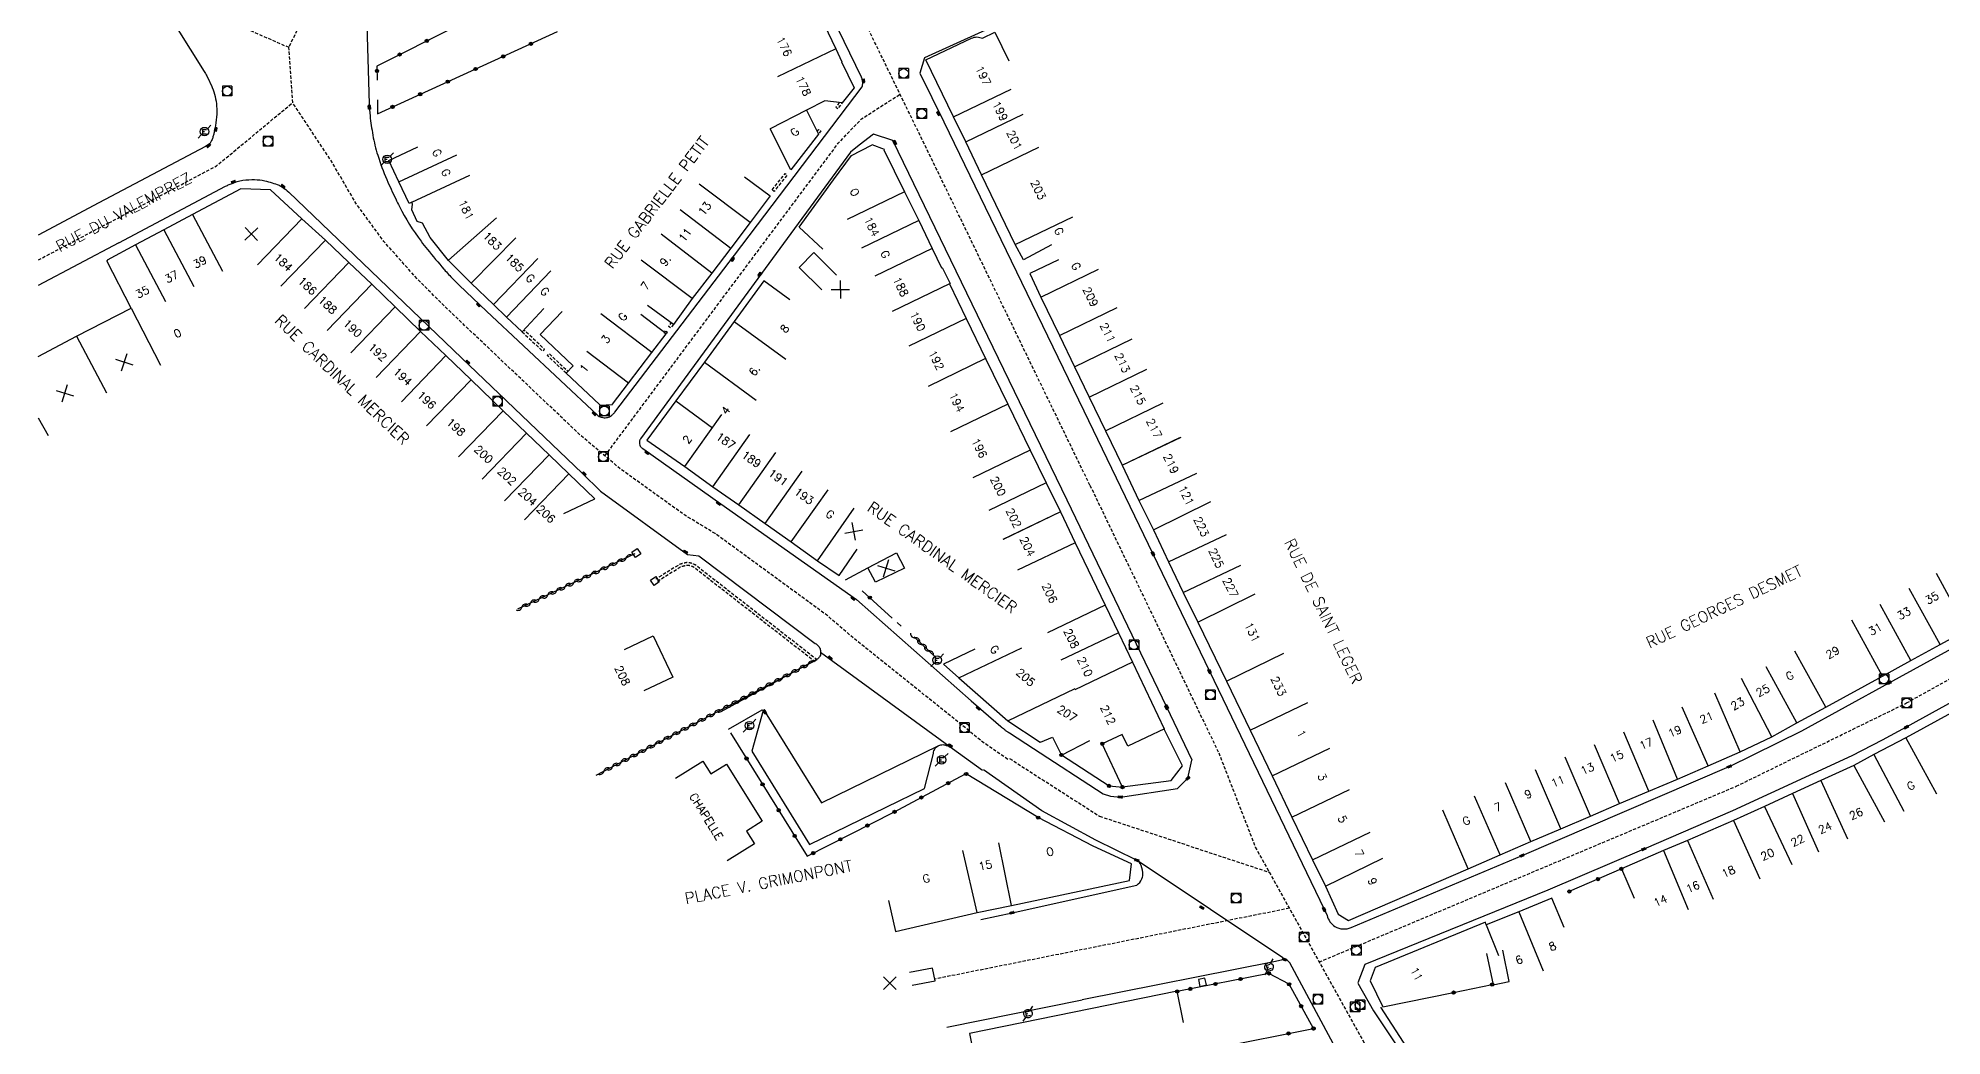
# Model space of a CAD drawing. Header units: millimetres. Extents: x 74999 to 76000, y 157000 to 158000.
# Drawn here: x 75000 to 75297.4, y 157162 to 157317.9 of the extents above; entities that cross this region are included whole.
import ezdxf
from ezdxf.enums import TextEntityAlignment as Align

# ---------------------------------------------------------------- set-up
doc = ezdxf.new("R2010")
doc.units = ezdxf.units.MM
doc.linetypes.add('DASHED', pattern=[0.75, 0.5, -0.25])
doc.layers.get('0').update_dxf_attribs({"linetype": 'CONTINUOUS'})
for name, color, linetype in [('w0001', 6, 'DASHED'), ('w0008', 7, 'CONTINUOUS'), ('W0100', 7, 'CONTINUOUS'), ('W0112', 1, 'DASHED'), ('W0310', 3, 'CONTINUOUS'), ('W0322', 7, 'CONTINUOUS'), ('w0400', 7, 'CONTINUOUS'), ('w0420', 7, 'CONTINUOUS'), ('W0471', 7, 'CONTINUOUS'), ('w0984', 7, 'CONTINUOUS'), ('w0989', 7, 'CONTINUOUS'), ('W0991', 7, 'CONTINUOUS'), ('W1102', 7, 'CONTINUOUS')]:
    doc.layers.add(name, color=color, linetype=linetype)
doc.styles.get("Standard").update_dxf_attribs({"font": 'romans.shx', "width": 0.85})

# ---------------------------------------------------------------- blocks, each defined once
blk = doc.blocks.new('t991o')
at = {"color": 0, "linetype": 'Continuous'}
for p, q in [((-1, 1), (1, -1)), ((-1, -1), (1, 1))]:
    blk.add_line(p, q, dxfattribs=at)
blk = doc.blocks.new('t322o')
at = {"color": 0, "linetype": 'Continuous'}
for radius in [0.25, 0.15]:
    blk.add_circle((0, 0), radius, dxfattribs=at)
blk = doc.blocks.new('T420')
for p, q in [((0.75, 0.75), (-0.75, 0.75)), ((-0.75, 0.75), (-0.75, -0.75)), ((0.75, 0.75), (0.75, -0.75)), ((0.75, -0.75), (-0.75, -0.75))]:
    blk.add_line(p, q)
blk.add_ellipse((0, 0), major_axis=(-0.53, 0.53), ratio=1, start_param=3.926991, end_param=10.210176)
blk = doc.blocks.new('t310o')
at = {"color": 0, "linetype": 'Continuous'}
for centre, start, end in [((-0.5, 0.38), 216.8699, 323.1304), ((0.5, -0.37), 36.8699, 143.1303)]:
    blk.add_arc(centre, 0.625, start, end, dxfattribs=at)
blk = doc.blocks.new('T400')
for p, q in [((-0.15, 0.3), (0.15, 0.3)), ((-0.15, -0.25), (-0.15, 0.3)), ((-0.15, 0.15), (0.15, 0.15)), ((-0.15, 0), (0.15, 0)), ((0.15, 0.3), (0.15, -0.25)), ((-0.15, -0.15), (0.15, -0.15)), ((-0.15, -0.25), (-0.15, -0.3)), ((-0.15, -0.3), (0.15, -0.3)), ((0.15, -0.3), (0.15, -0.25))]:
    blk.add_line(p, q)
blk = doc.blocks.new('T471')
for p, q in [((-0.333334, 0.333334), (-0.333334, -0.333334)), ((-0.333334, 0.333334), (0.333334, 0.333334)), ((-0.333334, 0), (0, 0)), ((0.500001, 0.500001), (1.000002, 1.000002)), ((-0.500001, -0.500001), (-1.000002, -1.000002)), ((-0.333334, -0.333334), (0.333334, -0.333334))]:
    blk.add_line(p, q)
blk.add_ellipse((0, 0), major_axis=(0.471405, 0.471405), ratio=1, start_param=5.4977871438, end_param=11.780972451)
blk = doc.blocks.new('t112o')
at = {"color": 0, "linetype": 'Continuous'}
for p, q in [((-0.5, 0.5), (0.5, 0.5)), ((-0.5, -0.5), (-0.5, 0.5)), ((0.5, 0.5), (0.5, -0.5)), ((0.5, -0.5), (-0.5, -0.5))]:
    blk.add_line(p, q, dxfattribs=at)

msp = doc.modelspace()

# ---------------------------------------------------------------- linework, layer by layer
at = {"layer": 'w0001', "flags": 128}
for points in [[(75164.33, 157248.04), (75140.31, 157297.57), (75130.63, 157317.44), (75122.43, 157334.4), (75115.72, 157348.23), (75104.17, 157372.1), (75091.35, 157398.62), (75086.59, 157408.42), (75081.42, 157418.88), (75073.09, 157435.07), (75058.8, 157461.84), (75048.44, 157481.13), (75037.95, 157500)], [(75000, 157356.78), (75006.5, 157349.31), (75011.82, 157342.59), (75020.4, 157331.06), (75026.88, 157321.85), (75039.18, 157316.48), (75046.92, 157332.43), (75046.13, 157351.31), (75045.01, 157372.61), (75044.15, 157379.27), (75042.4, 157386.89), (75040.58, 157394.2), (75035.33, 157414.9), (75033.63, 157422.07), (75033.57, 157425.81), (75034.34, 157430.91), (75036.5, 157442.61), (75037.66, 157448.5), (75039.01, 157452.87), (75041.02, 157457.8), (75042.5, 157461.51), (75043.83, 157465.1), (75046.6, 157467.75), (75052.62, 157473.35), (75063.48, 157479.2), (75081.79, 157497.1)], [(75151.51, 157205.21), (75147.84, 157207.73), (75138.35, 157215.36), (75127.45, 157224.1), (75123.25, 157227.72), (75105.78, 157240.5), (75101.02, 157243.37), (75091.02, 157250.57), (75084.68, 157255.9), (75078.83, 157261.46), (75068.41, 157271.35), (75064, 157275.53), (75059.3, 157280.21), (75054.03, 157286.14), (75049.64, 157292.14), (75045.6, 157299.07), (75039.78, 157307.84), (75039.18, 157316.48)], [(75088.56, 157252.64), (75125.01, 157301.48), (75128.65, 157305.31), (75134.67, 157309.15)], [(75011.06, 157289.05), (75027.86, 157297.94), (75039.78, 157307.84)]]:
    msp.add_lwpolyline(points, dxfattribs=at)
at = {"layer": 'w0001'}
for points in [[(75011.06, 157289.05), (75000, 157283.19)], [(75200.15, 157173.54), (75265.3, 157201), (75291.92, 157214.02), (75335.91, 157238.51), (75367.07, 157256.38), (75370.63, 157258.74)], [(75164.33, 157248.04), (75184.45, 157206.24), (75190.17, 157191.51), (75236.58, 157107.96)], [(75151.79, 157205.33), (75165.84, 157196.32), (75192.36, 157187.56)], [(75195.49, 157181.93), (75140.09, 157170.87)]]:
    msp.add_lwpolyline(points, dxfattribs=at)
at = {"layer": 'w0008'}
for p, q in [((75156.81, 157197.18), (75147.68, 157203.57)), ((75165.27, 157192.59), (75156.81, 157197.18)), ((75171.63, 157189.45), (75165.27, 157192.59)), ((75141.97, 157163.37), (75163.14, 157167.61))]:
    msp.add_line(p, q, dxfattribs=at)
at = {"layer": 'w0008', "flags": 128}
for points in [[(75000, 157351.35), (75002.2, 157348.82, -0.019135), (75005.21, 157345.06, -0.008595), (75008.17, 157340.93, -0.012589), (75010.46, 157337.41), (75014.1, 157331.59), (75015.25, 157329.77), (75025.97, 157312.7, -0.022877), (75026.35, 157312.04, -0.010232), (75027.08, 157310.52, -0.040985), (75027.57, 157309.16, -0.039176), (75027.85, 157307.67, -0.037283), (75027.91, 157306.04, -0.033615), (75027.71, 157304.24, -0.008233), (75027.5, 157303.17, -0.016015), (75027.37, 157302.63, -0.022725), (75027.28, 157302.36, -0.011118), (75027.06, 157301.81, -0.104769), (75026.78, 157301.41, -0.067808), (75026.16, 157300.98), (75009.48, 157292.16)], [(75051.03, 157330.59), (75051.72, 157307.66, 0.022099), (75051.86, 157305.77, 0.013763), (75052.3, 157302.76, 0.032973), (75053.06, 157299.63, 0.026023), (75054.49, 157295.81, 0.009824), (75055.87, 157292.79, 0.008045), (75056.46, 157291.6, 0.042131), (75059.84, 157286.17, 0.015495), (75060.84, 157284.88, 0.001044), (75063.39, 157281.82, 0.012072), (75063.61, 157281.56, 0.005839), (75065.02, 157280.07, 0.011042), (75065.79, 157279.31), (75070.07, 157275.25), (75087.39, 157258.99, 0.088202), (75087.67, 157258.81, 0.04972), (75088.25, 157258.63, 0.111365), (75088.97, 157258.64, 0.119736), (75089.58, 157258.95, 0.014817), (75089.96, 157259.31, 0.035918), (75090.11, 157259.47), (75108.79, 157284.02), (75128.75, 157310.33, 0.026172), (75128.8, 157310.55, 0.026172), (75128.83, 157310.78, 0.060439), (75128.8, 157311.3, 0.060439), (75128.65, 157311.81), (75116.89, 157336.09)], [(75160.77, 157245.73), (75133.52, 157301.92), (75130.54, 157302.91), (75128.27, 157301.2), (75126.93, 157300.09), (75112.46, 157280.35), (75094.1, 157255.28, 0.038064), (75094.01, 157255.13, 0.05326), (75093.97, 157255.01, 0.077905), (75093.94, 157254.72, 0.053248), (75094.02, 157254.31, 0.109589), (75094.17, 157254.03, 0.081422), (75094.49, 157253.77), (75106.66, 157245.15), (75127.84, 157230.2), (75145.8, 157214.36), (75150.4, 157210.34, 0.009953), (75150.49, 157210.26, 0.001377), (75151.12, 157209.76, 0.027799), (75151.31, 157209.62, 0.012976), (75151.75, 157209.36), (75155.5, 157206.91)], [(75012.63, 157285.95), (75029.29, 157294.77, -0.025668), (75029.86, 157295.03, -0.012141), (75031.09, 157295.5, -0.05653), (75032, 157295.71, -0.028859), (75033.83, 157295.81, -0.056265), (75035.43, 157295.62, -0.039208), (75037.64, 157294.92, -0.055578), (75038.21, 157294.61, -0.030147), (75039.15, 157293.87), (75066.17, 157267.96), (75084.99, 157249.94), (75087.87, 157247.11), (75101.45, 157237.22), (75103.24, 157237.03), (75121.39, 157223.32, -0.105291), (75121.94, 157222.9, -0.127294), (75122.2, 157222.39, -0.068316), (75122.26, 157221.67, -0.136079), (75122.14, 157221.32, -0.039379), (75121.83, 157220.94, -0.078713), (75121.63, 157220.79), (75106.66, 157212.61)], [(75107.85, 157209.91), (75113.13, 157212.93), (75113.3, 157212.84), (75111.53, 157206.48), (75120.51, 157191.92), (75138.47, 157200.66), (75139.89, 157206.14, -0.122268), (75140.13, 157206.89, -0.156311), (75140.6, 157207.3, -0.049595), (75141.2, 157207.49, -0.10122), (75141.52, 157207.49, -0.026136), (75142.01, 157207.36, -0.052014), (75142.25, 157207.26, -0.008268), (75142.69, 157207.01, -0.02103), (75142.86, 157206.9), (75147.53, 157203.51)]]:
    msp.add_lwpolyline(points, format="xyb", dxfattribs=at)
for points in [[(75152.64, 157320.69), (75151.9, 157320.91), (75138.5, 157314.83), (75137.77, 157312.44), (75141.49, 157304.83), (75163.38, 157259.69)], [(75122.26, 157221.95), (75142.86, 157206.9)], [(75113.35, 157213.02), (75122.37, 157198.39), (75140.6, 157207.3)]]:
    msp.add_lwpolyline(points, dxfattribs=at)
at = {"layer": 'w0008'}
for points in [[(75009.48, 157292.16), (75000, 157287.13)], [(75012.63, 157285.95), (75000, 157279.25)], [(75275.54, 157209.68), (75289.22, 157217.18), (75334.13, 157241.83), (75350.43, 157250.8), (75365.28, 157259.3), (75369.55, 157261.98)], [(75163.38, 157259.69), (75174.18, 157237.34), (75183.01, 157218.98), (75200.91, 157181.79), (75201.39, 157180.8)], [(75372.53, 157255.49), (75356.75, 157246.32), (75338.11, 157235.66), (75296.98, 157213.03)], [(75180.31, 157205.09), (75176.35, 157213.39), (75160.77, 157245.73)], [(75296.98, 157213.03), (75291.86, 157210.25), (75288.12, 157208.23), (75283.35, 157205.77)], [(75169.43, 157200.89), (75177.01, 157201.92), (75178.77, 157204.22), (75175.93, 157209.95)], [(75264.23, 157204.08), (75275.57, 157209.69)], [(75155.52, 157206.93), (75166.38, 157199.84)], [(75177.99, 157200.63), (75179.63, 157202.25), (75180.27, 157205.08)], [(75283.35, 157205.77), (75264.71, 157197.16), (75250.86, 157191.19), (75235.85, 157184.75), (75207.26, 157173.17), (75206.19, 157170.3)], [(75205.14, 157178.93), (75231.85, 157190.18), (75264.22, 157204.07), (75264.23, 157204.08)], [(75166.38, 157199.84), (75167.54, 157199.44), (75169.09, 157199.32)], [(75169.09, 157199.32), (75177.99, 157200.63)], [(75194.49, 157174.18), (75171.89, 157189.28)], [(75147.28, 157180.18), (75152.17, 157181.24), (75171.64, 157185.53)], [(75193.07, 157173.59), (75163.14, 157167.61)], [(75195.54, 157173.43), (75195.18, 157173.75), (75194.72, 157173.94), (75193.04, 157173.58)], [(75216.49, 157134.83), (75205.01, 157155.85), (75195.54, 157173.43)], [(75206.19, 157170.25), (75208.64, 157165.91), (75215.65, 157155.32), (75229.97, 157129.44), (75240.84, 157109.83)], [(75209.75, 157166.47), (75216.81, 157155.52)]]:
    msp.add_lwpolyline(points, dxfattribs=at)
for points in [[(75171.64, 157185.53, 0.117439), (75172.45, 157186.53, 0.14864), (75172.6, 157187.54, 0.081872), (75172.16, 157188.93, 0.161761), (75171.63, 157189.45, 0.003256), (75171.63, 157189.45, 0.002485), (75171.63, 157189.45)], [(75201.39, 157180.8, 0.0983), (75201.83, 157179.83, 0.0983), (75202.6, 157179.11, 0.12191), (75203.85, 157178.7, 0.12191), (75205.14, 157178.93)]]:
    msp.add_lwpolyline(points, format="xyb", dxfattribs=at)
at = {"layer": 'W0100', "flags": 128}
for points in [[(75113.69, 157327.31), (75118.11, 157329.4), (75118.17, 157329.27), (75118.27, 157329.32), (75121.5, 157322.49), (75121.59, 157322.53), (75124.62, 157316.27), (75125.59, 157314.24), (75125.51, 157314.21), (75127.5, 157310.17), (75125.64, 157307.79), (75122.9, 157308.12), (75120.04, 157306.68), (75121.92, 157302.92), (75117.62, 157297.34), (75114.4, 157303.77)], [(75158.35, 157285.64), (75153.96, 157283.26), (75152.66, 157285.66), (75147.37, 157296.53), (75144.92, 157301.69), (75143.02, 157305.61), (75138.69, 157314.55), (75145.83, 157317.9), (75146.03, 157317.99), (75146.24, 157318.05), (75146.46, 157318.09), (75146.68, 157318.1), (75146.9, 157318.08), (75147.12, 157318.04), (75147.33, 157317.98), (75147.54, 157317.89), (75149.49, 157318.84), (75151.68, 157314.35)], [(75079.04, 157275.68), (75075.63, 157272.03), (75073.2, 157274.31), (75071.17, 157276.27), (75067.64, 157279.6), (75064.13, 157283.19), (75061.28, 157286.75), (75060.06, 157289.01), (75059.25, 157289.27), (75058.37, 157291.08), (75058.49, 157291.96), (75058.41, 157292.26), (75057.99, 157292.1), (75056.36, 157295.45), (75054.8, 157298.78), (75059.31, 157300.95)], [(75122.59, 157284.95), (75118.89, 157288.36), (75124.29, 157295.75), (75127.09, 157299.6), (75130.21, 157301.19), (75130.26, 157301.3), (75132.17, 157300.59), (75132.13, 157300.48), (75135.37, 157293.88), (75137.58, 157289.42), (75139.68, 157285.06), (75141.16, 157282.04), (75141.25, 157282.07), (75142.47, 157279.56), (75142.37, 157279.53), (75144.98, 157274.12), (75148.07, 157267.77), (75151.5, 157260.7), (75155.02, 157253.52), (75157.51, 157248.41), (75159.75, 157243.89)], [(75082.15, 157243.64), (75086.98, 157245.92), (75082.93, 157249.84), (75079.83, 157252.82), (75076.33, 157256.17), (75072.64, 157259.7), (75067.64, 157264.52), (75063.71, 157268.3), (75059.77, 157272.09), (75055.79, 157275.94), (75052.12, 157279.45), (75048.56, 157282.87), (75044.89, 157286.34), (75041.21, 157289.7), (75036.3, 157294.22), (75031.69, 157294.35), (75024.14, 157290.35), (75019.63, 157287.95), (75015.22, 157285.6), (75010.79, 157283.24), (75010.83, 157283.17), (75010.72, 157283.11)], [(75110.37, 157296.26), (75114.38, 157293.26), (75111.27, 157289.11), (75108.25, 157285.1), (75105.26, 157281.21), (75102.2, 157277.21), (75099.25, 157273.18), (75095.22, 157276.14)], [(75124.73, 157280.88), (75121.19, 157284.4), (75118.89, 157282.09), (75122.44, 157278.57)], [(75159.43, 157283.29), (75154.92, 157281.12), (75156.68, 157277.46), (75159.57, 157271.44), (75161.93, 157266.56), (75164.21, 157261.81), (75166.76, 157256.55), (75169.38, 157251.17)], [(75117.43, 157277.03), (75113.39, 157279.98), (75108.76, 157273.65), (75104.11, 157267.28), (75099.64, 157261.25), (75095.13, 157255.11), (75101.02, 157250.95), (75105.42, 157247.82), (75109.5, 157244.97), (75113.57, 157242.08), (75117.64, 157239.19), (75121.77, 157236.24), (75125.15, 157233.93), (75127.98, 157238.06)], [(75081.88, 157275.22), (75078.45, 157271.59), (75083.62, 157266.71), (75082.52, 157265.55), (75087.72, 157260.64), (75087.72, 157260.55), (75089.76, 157260.65), (75089.76, 157260.72), (75092.26, 157264.01), (75095.9, 157268.8), (75098.14, 157271.69), (75094.18, 157274.75)], [(75091.6, 157222.36), (75096.12, 157224.49), (75099.15, 157218.07), (75094.62, 157215.93)], [(75146.34, 157222.44), (75141.45, 157220.1), (75143.87, 157217.94), (75151.48, 157211.23), (75156.55, 157207.9)], [(75099.61, 157202.29), (75103.85, 157204.94), (75105.1, 157202.93), (75107.56, 157204.46), (75113.12, 157195.53), (75110.68, 157194.01), (75111.93, 157192), (75107.68, 157189.36)]]:
    msp.add_lwpolyline(points, dxfattribs=at)
at = {"layer": 'W0100'}
for points in [[(75000, 157268.15), (75005.98, 157271.33), (75014.55, 157275.72), (75010.72, 157283.11)], [(75169.38, 157251.17), (75171.99, 157245.65), (75174.24, 157241.07), (75176.62, 157236.06), (75178.88, 157231.28), (75181.17, 157226.63), (75185.65, 157217.42), (75189.35, 157209.76), (75192.78, 157202.63), (75195.88, 157196.18), (75199.1, 157189.5), (75201.12, 157185.37), (75203.12, 157181.03), (75204.74, 157180.01), (75223.44, 157188.1), (75228.43, 157190.3), (75233.22, 157192.35), (75237.89, 157194.36), (75242.51, 157196.33), (75247.08, 157198.29), (75251.67, 157200.25), (75256.15, 157202.12), (75260.92, 157204.22), (75265.93, 157206.38), (75270.86, 157208.75), (75274.77, 157210.89), (75279.28, 157213.36), (75288.16, 157218.2), (75292.6, 157220.64), (75297.14, 157223.14), (75301.38, 157225.47)], [(75159.75, 157243.89), (75162.05, 157239.07), (75166.69, 157229.32), (75168.8, 157224.97), (75170.97, 157220.38), (75175.95, 157209.99), (75175.96, 157209.97), (75170.27, 157207.27), (75169.39, 157209.11), (75166.26, 157207.62)], [(75324.84, 157220.87), (75322.47, 157225.27), (75317.5, 157222.6), (75312.65, 157219.94), (75307.86, 157217.3), (75303.51, 157214.94), (75299.51, 157212.78), (75291.79, 157208.59), (75286.79, 157205.95), (75283.69, 157204.26), (75278.53, 157201.89), (75274.08, 157199.89), (75269.72, 157197.83), (75264.89, 157195.65), (75257.69, 157192.53), (75253.94, 157190.96), (75247.36, 157188.08), (75249.36, 157183.5)], [(75156.56, 157207.93), (75156.59, 157207.91), (75158.47, 157208.67), (75159.88, 157205.88), (75164.34, 157208.13)], [(75132.84, 157183.17), (75133.96, 157178.3), (75146.71, 157181.25), (75152.1, 157182.35), (75170.52, 157186.27), (75170.8, 157188.88), (75164.84, 157191.64), (75156.23, 157196.11)], [(75238.42, 157178.93), (75236.5, 157183.54), (75231.32, 157181.39), (75226.25, 157179.37), (75226.11, 157179.79), (75208.88, 157172.7), (75208.09, 157170.61), (75210.09, 157166.55), (75221.15, 157168.76)], [(75226.28, 157174.85), (75227.31, 157169.96), (75229.85, 157170.49), (75228.82, 157175.39)], [(75136.54, 157169.92), (75140.14, 157170.61), (75139.74, 157172.6), (75136.14, 157171.91)], [(75178.95, 157164.06), (75177.95, 157168.96), (75145.51, 157162.37), (75146.51, 157157.47)], [(75177.95, 157168.96), (75145.51, 157162.37)]]:
    msp.add_lwpolyline(points, dxfattribs=at)
at = {"layer": 'W0100', "flags": 128}
msp.add_lwpolyline([(75134.09, 157237.49), (75135.36, 157235.09), (75130.82, 157232.88), (75129.63, 157235.12)], close=True, dxfattribs=at)
at = {"layer": 'W0100'}
msp.add_lwpolyline([(75182.52, 157169.97), (75182.28, 157171.01), (75181.3, 157170.8), (75181.51, 157169.73)], close=True, dxfattribs=at)
at = {"layer": 'W0112', "flags": 128}
for points in [[(75125.18, 157307.84), (75124.65, 157307.13), (75124.97, 157306.89), (75125.64, 157307.79)], [(75121.72, 157303.32), (75121.99, 157303.66), (75122.31, 157303.41), (75121.92, 157302.92)], [(75099.25, 157273.18), (75098.83, 157272.62), (75098.51, 157272.86), (75098.93, 157273.42)], [(75075.63, 157272.03), (75078.84, 157268.99), (75079.12, 157269.28), (75075.9, 157272.32)], [(75082.52, 157265.55), (75079.56, 157268.31), (75079.84, 157268.6), (75082.79, 157265.84)]]:
    msp.add_lwpolyline(points, dxfattribs=at)
for points in [[(75114.67, 157294.22), (75116.71, 157296.78), (75117.02, 157296.53), (75114.98, 157293.97)], [(75097.99, 157272.16), (75097.82, 157271.94), (75098.14, 157271.69), (75098.31, 157271.92)]]:
    msp.add_lwpolyline(points, close=True, dxfattribs=at)
msp.add_lwpolyline([(75096.75, 157233.05), (75100.28, 157235.24, -0.064213), (75100.44, 157235.32, -0.020178), (75101.25, 157235.53, -0.107215), (75101.7, 157235.54, -0.06743), (75102.45, 157235.26), (75121.4, 157220.49), (75121.64, 157220.77), (75121.65, 157220.8), (75102.66, 157235.6, 0.070285), (75101.78, 157235.93, 0.107422), (75101.16, 157235.92, 0.020178), (75100.32, 157235.7, 0.064213), (75100.07, 157235.58), (75096.52, 157233.38)], format="xyb", dxfattribs=at)
at = {"layer": 'W0310', "flags": 128}
for points in [[(75093.21, 157237.31), (75074.88, 157228.67)], [(75140.27, 157221.11), (75136.86, 157224.37)], [(75121.64, 157220.77), (75087.13, 157202.7)]]:
    msp.add_lwpolyline(points, dxfattribs=at)
at = {"layer": 'W0322', "flags": 128}
for points in [[(75077.71, 157326.04), (75052.93, 157313.56), (75053, 157311.34)], [(75053.03, 157308.29), (75053.04, 157306.11), (75081.14, 157318.93)], [(75126.13, 157233.26), (75129.63, 157235.12)], [(75133.46, 157227.28), (75128.77, 157231.55)], [(75134.83, 157226.02), (75134.23, 157226.57)], [(75108.18, 157209.36), (75120.17, 157190.09), (75133.72, 157196.96), (75144.9, 157202.93)]]:
    msp.add_lwpolyline(points, dxfattribs=at)
at = {"layer": 'W0322'}
for points in [[(75159.87, 157205.89), (75167.32, 157201.06), (75169.41, 157200.87), (75166.26, 157207.64)], [(75156.24, 157196.1), (75144.98, 157202.93)], [(75247.36, 157188.09), (75239.22, 157184.56)], [(75199.27, 157163.13), (75195.45, 157170.05), (75192.3, 157171.75), (75177.97, 157168.93)], [(75221.15, 157168.76), (75227.17, 157170.01)], [(75168.93, 157157.09), (75199.28, 157163.16)]]:
    msp.add_lwpolyline(points, dxfattribs=at)
at = {"layer": 'W1102'}
for p, q in [((75014.55, 157275.72), (75019.11, 157266.82)), ((75005.98, 157271.33), (75010.68, 157262.51)), ((75000, 157258.58), (75001.56, 157255.83))]:
    msp.add_line(p, q, dxfattribs=at)
at = {"layer": 'W1102', "flags": 128}
for points in [[(75124.62, 157316.27), (75115.54, 157311.87)], [(75143.02, 157305.61), (75152.02, 157309.96)], [(75120.04, 157306.68), (75114.4, 157303.77)], [(75144.92, 157301.69), (75153.92, 157306.05)], [(75147.37, 157296.53), (75156.37, 157300.89)], [(75056.36, 157295.45), (75065.42, 157299.69)], [(75058.41, 157292.26), (75067.46, 157296.5)], [(75111.27, 157289.11), (75103.27, 157295.11)], [(75100.29, 157291.16), (75108.25, 157285.1)], [(75135.37, 157293.88), (75126.41, 157289.55)], [(75024.14, 157290.35), (75028.83, 157281.52)], [(75041.21, 157289.7), (75034.27, 157282.51)], [(75064.12, 157283.21), (75071.62, 157289.83)], [(75137.58, 157289.42), (75128.62, 157285.08)], [(75152.66, 157285.66), (75161.66, 157290.01)], [(75015.22, 157285.6), (75019.91, 157276.77)], [(75019.63, 157287.95), (75024.33, 157279.12)], [(75044.89, 157286.34), (75037.95, 157279.15)], [(75067.64, 157279.6), (75074.65, 157286.73)], [(75105.26, 157281.21), (75097.32, 157287.29)], [(75139.68, 157285.06), (75130.72, 157280.73)], [(75048.56, 157282.87), (75041.62, 157275.67)], [(75071.17, 157276.27), (75078.07, 157283.5)], [(75102.2, 157277.21), (75094.2, 157283.2)], [(75052.12, 157279.45), (75045.18, 157272.25)], [(75073.2, 157274.31), (75080.09, 157281.56)], [(75142.37, 157279.53), (75133.41, 157275.2)], [(75156.68, 157277.46), (75165.69, 157281.82)], [(75055.79, 157275.94), (75048.84, 157268.74)], [(75095.9, 157268.8), (75087.94, 157274.85)], [(75108.76, 157273.65), (75116.83, 157267.75)], [(75144.98, 157274.12), (75136.02, 157269.79)], [(75159.57, 157271.44), (75168.57, 157275.8)], [(75059.77, 157272.09), (75052.83, 157264.9)], [(75161.93, 157266.56), (75170.93, 157270.91)], [(75063.71, 157268.3), (75056.76, 157261.1)], [(75092.26, 157264.01), (75085.75, 157268.96)], [(75104.11, 157267.28), (75112.17, 157261.36)], [(75148.04, 157267.83), (75139.08, 157263.5)], [(75067.64, 157264.52), (75060.7, 157257.33)], [(75164.21, 157261.81), (75173.21, 157266.17)], [(75099.64, 157261.25), (75105.34, 157257.04)], [(75072.64, 157259.7), (75065.7, 157252.5)], [(75101.02, 157250.95), (75106.8, 157259.11)], [(75151.5, 157260.7), (75142.54, 157256.37)], [(75166.76, 157256.55), (75175.76, 157260.9)], [(75076.33, 157256.17), (75069.38, 157248.97)], [(75105.42, 157247.82), (75111.18, 157255.99)], [(75169.38, 157251.17), (75178.38, 157255.53)], [(75079.83, 157252.82), (75072.89, 157245.63)], [(75109.5, 157244.97), (75115.25, 157253.15)], [(75155.02, 157253.52), (75146.06, 157249.19)], [(75082.93, 157249.84), (75075.99, 157242.64)], [(75113.57, 157242.08), (75119.36, 157250.24)], [(75117.64, 157239.19), (75123.44, 157247.34)], [(75157.51, 157248.41), (75148.55, 157244.08)], [(75121.77, 157236.24), (75127.5, 157244.44)], [(75159.75, 157243.89), (75150.79, 157239.56)], [(75143.87, 157217.94), (75153.68, 157222.62)], [(75151.48, 157211.23), (75162.03, 157216.27)]]:
    msp.add_lwpolyline(points, dxfattribs=at)
at = {"layer": 'W1102'}
for points in [[(75169.38, 157251.17), (75178.56, 157255.58)], [(75171.99, 157245.65), (75181.03, 157249.93)], [(75159.75, 157243.89), (75150.73, 157239.57)], [(75174.24, 157241.07), (75183.22, 157245.48)], [(75162.05, 157239.07), (75153.02, 157234.78)], [(75176.62, 157236.06), (75185.66, 157240.33)], [(75178.88, 157231.28), (75187.92, 157235.56)], [(75297.14, 157223.14), (75292.31, 157231.9)], [(75301.38, 157225.47), (75296.57, 157234.24)], [(75166.69, 157229.32), (75157.69, 157224.96)], [(75181.17, 157226.63), (75190.14, 157231.06)], [(75292.6, 157220.64), (75287.79, 157229.4)], [(75288.16, 157218.2), (75283.37, 157226.98)], [(75168.8, 157224.97), (75159.76, 157220.69)], [(75170.97, 157220.38), (75161.95, 157216.06)], [(75185.65, 157217.42), (75194.64, 157221.79)], [(75274.77, 157210.89), (75269.98, 157219.67)], [(75279.28, 157213.36), (75274.48, 157222.13)], [(75270.86, 157208.75), (75266.15, 157217.86)], [(75189.35, 157209.76), (75198.36, 157214.11)], [(75265.93, 157206.38), (75261.98, 157215.57)], [(75256.15, 157202.12), (75252.31, 157211.35)], [(75260.92, 157204.22), (75256.88, 157213.37)], [(75251.67, 157200.25), (75247.74, 157209.45)], [(75291.79, 157208.59), (75296.57, 157199.81)], [(75192.78, 157202.63), (75201.79, 157206.96)], [(75242.51, 157196.33), (75238.57, 157205.53)], [(75247.08, 157198.29), (75243.14, 157207.49)], [(75286.79, 157205.95), (75291.47, 157197.11)], [(75237.89, 157194.36), (75233.95, 157203.55)], [(75278.53, 157201.89), (75282.7, 157192.8)], [(75283.69, 157204.26), (75288.46, 157195.47)], [(75195.88, 157196.18), (75204.89, 157200.52)], [(75228.43, 157190.3), (75224.41, 157199.45)], [(75233.22, 157192.35), (75229.28, 157201.54)], [(75274.08, 157199.89), (75278.18, 157190.77)], [(75223.44, 157188.1), (75219.46, 157197.28)], [(75269.72, 157197.83), (75273.99, 157188.79)], [(75199.1, 157189.5), (75208.11, 157193.83)], [(75264.89, 157195.65), (75268.99, 157186.53)], [(75146.71, 157181.25), (75144.46, 157190.99)], [(75152.1, 157182.35), (75150.09, 157192.15)], [(75253.94, 157190.96), (75257.79, 157181.73)], [(75257.69, 157192.53), (75261.68, 157183.36)], [(75201.12, 157185.37), (75210.1, 157189.77)], [(75231.32, 157181.39), (75235.16, 157172.15)], [(75226.25, 157179.37), (75228.16, 157174.58)]]:
    msp.add_lwpolyline(points, dxfattribs=at)

# ---------------------------------------------------------------- block references
at = {"layer": 'W0112'}
for p, rotation in [((75093.45, 157237.47), 123.5967081480797), ((75096.36, 157233.09), 124.3098367604571)]:
    msp.add_blockref('t112o', p, dxfattribs=dict(at, rotation=rotation))
at = {"layer": 'W0310'}
for p, rotation in [((75086.42, 157234.11), 205.2377520286428), ((75087.78, 157234.75), 205.2377520286428), ((75089.13, 157235.39), 205.2377520286428), ((75090.49, 157236.03), 205.2377520286428), ((75091.85, 157236.67), 205.2377520286428), ((75079.64, 157230.91), 205.2377520286428), ((75080.99, 157231.55), 205.2377520286428), ((75082.35, 157232.19), 205.2377520286428), ((75083.71, 157232.83), 205.2377520286428), ((75085.06, 157233.47), 205.2377520286428), ((75075.57, 157228.99), 205.2377520286428), ((75076.92, 157229.63), 205.2377520286428), ((75078.28, 157230.27), 205.2377520286428), ((75137.02, 157224.22), 136.2491759014945), ((75138.1, 157223.18), 136.2491759014945), ((75139.19, 157222.15), 136.2491759014945), ((75118.98, 157219.38), 207.6291339075773), ((75120.31, 157220.07), 207.6291339075773), ((75113.66, 157216.59), 207.6291339075773), ((75114.99, 157217.29), 207.6291339075773), ((75116.32, 157217.99), 207.6291339075773), ((75117.65, 157218.68), 207.6291339075773), ((75107.02, 157213.12), 207.6291339075773), ((75108.35, 157213.81), 207.6291339075773), ((75109.68, 157214.51), 207.6291339075773), ((75111.01, 157215.2), 207.6291339075773), ((75112.33, 157215.9), 207.6291339075773), ((75101.7, 157210.33), 207.6291339075773), ((75103.03, 157211.03), 207.6291339075773), ((75104.36, 157211.73), 207.6291339075773), ((75105.69, 157212.42), 207.6291339075773), ((75096.39, 157207.55), 207.6291339075773), ((75097.72, 157208.25), 207.6291339075773), ((75099.05, 157208.94), 207.6291339075773), ((75100.37, 157209.64), 207.6291339075773), ((75089.74, 157204.07), 207.6291339075773), ((75091.07, 157204.77), 207.6291339075773), ((75092.4, 157205.46), 207.6291339075773), ((75093.73, 157206.16), 207.6291339075773), ((75095.06, 157206.86), 207.6291339075773), ((75088.41, 157203.38), 207.6291339075773)]:
    msp.add_blockref('t310o', p, dxfattribs=dict(at, rotation=rotation))
at = {"layer": 'W0322'}
for p, rotation in [((75060.74, 157317.49), 206.7228743189885), ((75056.49, 157315.36), 206.7228743189885), ((75072.67, 157315.06), 24.52205214535364), ((75076.99, 157317.03), 24.52205214535364), ((75052.95, 157312.8), 271.8675782508308), ((75068.35, 157313.09), 24.52205214535364), ((75059.7, 157309.15), 24.52205214535364), ((75064.03, 157311.12), 24.52205214535364), ((75055.38, 157307.17), 24.52205214535364), ((75129.95, 157230.48), 137.6980962737835), ((75166.26, 157207.64), 114.95925397274), ((75110.69, 157205.33), 301.8800896624066), ((75159.87, 157205.89), 327.060481171748), ((75142.19, 157201.49), 28.11419208754719), ((75144.98, 157202.93), 148.780403826359), ((75113.19, 157201.3), 301.8800896624066), ((75138, 157199.25), 28.11419208754719), ((75167.32, 157201.06), 327.060481171748), ((75169.41, 157200.87), 354.859416583396), ((75115.7, 157197.26), 301.8800896624066), ((75133.81, 157197.01), 28.11419208754719), ((75156.24, 157196.1), 148.780403826359), ((75118.21, 157193.23), 301.8800896624066), ((75125.34, 157192.71), 26.90122908988749), ((75129.57, 157194.86), 26.90122908988749), ((75121.1, 157190.56), 26.90122908988749), ((75247.36, 157188.09), 203.462054049063), ((75239.22, 157184.56), 203.462054049063), ((75243.7, 157186.5), 203.4620541203057), ((75192.3, 157171.75), 151.598962571091), ((75177.97, 157168.93), 191.108602739195), ((75180.01, 157169.34), 191.1086028291285), ((75183.94, 157170.11), 191.1086028291285), ((75187.86, 157170.88), 191.1086028291285), ((75195.45, 157170.05), 118.88070454288), ((75221.15, 157168.76), 11.668969219781), ((75227.17, 157170.01), 11.668969219781), ((75197.33, 157166.64), 118.8807045097958), ((75199.27, 157163.13), 118.88070454288), ((75199.28, 157163.16), 11.3074124147908), ((75199.28, 157163.16), 270), ((75195.35, 157162.38), 11.3074125053019)]:
    msp.add_blockref('t322o', p, dxfattribs=dict(at, rotation=rotation))
at = {"layer": 'w0400'}
for p, rotation in [((75128.94, 157311.25), 7.990100876019284), ((75051.75, 157307.12), 183.3729464025567), ((75140.67, 157306.15), 26.01874698176703), ((75027.75, 157303.64), 168.9331034872386), ((75026.63, 157301.12), 306.7882220141075), ((75133.86, 157301.56), 205.8726908391184), ((75030.53, 157295.46), 110.4779686672605), ((75038.24, 157294.76), 237.0385489000169), ((75108.48, 157283.35), 142.7153035825239), ((75112.75, 157281), 323.7512398605544), ((75068.8, 157276.24), 46.4945193925), ((75067.12, 157267.26), 227.0006646081735), ((75086.9, 157259.24), 46.81393510610716), ((75095.12, 157253.14), 234.6788356447333), ((75085.3, 157249.84), 225.6253509757015), ((75106.32, 157245.2), 54.67883564542223), ((75101.16, 157237.62), 53.93680852588083), ((75174.18, 157237.34), 25.79890522371601), ((75127.34, 157230.37), 54.79500586495826), ((75123.74, 157221.05), 233.8395717226171), ((75183.01, 157218.98), 25.67306549408903), ((75289.22, 157217.18), 118.7273808734076), ((75176.28, 157213.32), 26.86997126708924), ((75176.35, 157213.39), 205.438319540713), ((75113.54, 157212.63), 205.6856632334915), ((75146.89, 157213.21), 228.8321255109939), ((75291.86, 157210.25), 298.569454678267), ((75142.52, 157207.33), 53.8395717224961), ((75179.63, 157202.25), 134.6607064270854), ((75264.22, 157204.07), 113.218373126227), ((75169.09, 157199.32), 85.59522453889005), ((75231.85, 157190.18), 112.8485351646985), ((75250.86, 157191.19), 293.3099733611361), ((75171.63, 157189.45), 249.1310026975884), ((75152.17, 157181.24), 102.2566675083591), ((75181.82, 157182.04), 56.24849214947899), ((75200.91, 157181.79), 25.707392773338), ((75194.72, 157173.94), 247.910216975307)]:
    msp.add_blockref('T400', p, dxfattribs=dict(at, rotation=rotation))
at = {"layer": 'w0420'}
for p in [(75135.22, 157312.4), (75029.54, 157309.64), (75138.03, 157306.12), (75035.93, 157301.79), (75060.3, 157273.03), (75071.78, 157261.16), (75088.46, 157259.64), (75088.31, 157252.51), (75171.22, 157223.11), (75288.37, 157217.77), (75183.16, 157215.29), (75291.92, 157214.02), (75144.74, 157210.14), (75187.17, 157183.52), (75197.79, 157177.42), (75205.94, 157175.38), (75199.94, 157167.71), (75205.76, 157166.49), (75206.52, 157166.85)]:
    msp.add_blockref('T420', p, dxfattribs=at)
at = {"layer": 'W0471'}
for p in [(75026, 157303.31), (75054.53, 157298.98), (75140.46, 157220.7), (75111.16, 157210.48), (75141.16, 157205.14)]:
    msp.add_blockref('T471', p, dxfattribs=at)
for p, rotation in [((75192.3, 157172.77), 18.4523340405461), ((75154.64, 157165.48), 11.3436568556374)]:
    msp.add_blockref('T471', p, dxfattribs=dict(at, rotation=rotation))
at = {"layer": 'W0991'}
for p, rotation in [((75033.32, 157287.3), 88.23066513848013), ((75125.34, 157278.65), 315.163407484238), ((75013.46, 157267.29), 27.09046029155425), ((75004.2, 157262.45), 28.05999659075209), ((75127.45, 157240.84), 55.59689467737046), ((75132.49, 157235.1), 28.0025177930904)]:
    msp.add_blockref('t991o', p, dxfattribs=dict(at, rotation=rotation))
msp.add_blockref('t991o', (75133.08, 157170.24), dxfattribs=at)

# ---------------------------------------------------------------- texts
at = {"layer": 'w0984'}
for s, rotation, p in [('G', 28.7248, (75273.66, 157218.26)), ('CHAPELLE', 301.9232, (75104.4, 157196.29)), ('G', 27.8874, (75292.57, 157201.08)), ('G', 23.7101, (75223.12, 157195.61)), ('G', 13.0255, (75138.76, 157186.59))]:
    msp.add_text(s, height=1.25, rotation=rotation, dxfattribs=at).set_placement(p, align=Align.MIDDLE)
at = {"layer": 'w0989'}
for s, rotation, p in [('RUE GABRIELLE PETIT', 52.605, (75096.67, 157292.24)), ('RUE DU VALEMPREZ', 27.8856, (75013.4, 157290.74)), ('RUE CARDINAL MERCIER', 316.152, (75047.52, 157264.55)), ('RUE CARDINAL MERCIER', 324.4945, (75141.28, 157236.78)), ('RUE DE SAINT LEGER', 295.7027, (75200.82, 157228.37)), ('RUE GEORGES DESMET', 25.5747, (75263.42, 157229.07)), ('PLACE V. GRIMONPONT', 11.2881, (75114.11, 157186.03))]:
    msp.add_text(s, height=1.75, rotation=rotation, dxfattribs=at).set_placement(p, align=Align.MIDDLE)
at = {"layer": 'W0991'}
for s, rotation, p in [('176', 295.8491, (75116.57, 157316.6)), ('197', 296.3474, (75147.67, 157312.05)), ('178', 295.8491, (75119.56, 157310.44)), ('199', 296.3474, (75150.31, 157306.51)), ('G', 52.3776, (75118.22, 157303.23)), ('201', 296.3474, (75152.54, 157301.98)), ('G', 295.4262, (75062.33, 157299.99)), ('G', 295.4262, (75063.73, 157296.89)), ('O', 296.3474, (75127.58, 157293.83)), ('203', 296.3474, (75156.28, 157294.21)), ('181', 295.4262, (75066.89, 157291.09)), ('13', 52.7609, (75104.15, 157291.28)), ('11', 52.7609, (75101.09, 157287.17)), ('184', 296.3474, (75130.26, 157288.46)), ('G', 296.3474, (75159.5, 157287.73)), ('183', 315.5571, (75070.96, 157286.22)), ('39', 28.003, (75025.27, 157282.94)), ('184', 317.0701, (75038.3, 157282.88)), ('185', 315.5571, (75074.45, 157282.83)), ('9.', 52.7609, (75097.99, 157283.15)), ('G', 296.3474, (75132.35, 157284.13)), ('G', 296.3474, (75162.17, 157282.27)), ('35', 28.003, (75016.3, 157278.25)), ('37', 28.003, (75020.85, 157280.64)), ('186', 317.0701, (75042.09, 157279.2)), ('G', 315.5571, (75076.91, 157280.38)), ('7', 52.7609, (75094.88, 157279.2)), ('188', 296.3474, (75134.78, 157279.07)), ('188', 317.0701, (75045.24, 157276.23)), ('G', 315.5571, (75079.16, 157278.32)), ('209', 296.3474, (75164.43, 157277.49)), ('190', 317.0701, (75049.15, 157272.58)), ('G', 52.7609, (75091.34, 157274.37)), ('190', 296.3474, (75137.43, 157273.66)), ('211', 296.3474, (75167.11, 157271.88)), ('0', 27.4931, (75021.78, 157271.8)), ('3', 52.7609, (75088.69, 157270.87)), ('8', 52.7609, (75116.63, 157272.52)), ('192', 317.0701, (75053.06, 157268.84)), ('192', 296.3474, (75140.33, 157267.59)), ('213', 296.3474, (75169.41, 157267.18)), ('194', 317.0701, (75056.96, 157265.02)), ('1', 52.7609, (75085.3, 157266.32)), ('6.', 52.7609, (75111.92, 157266)), ('196', 317.0701, (75060.7, 157261.36)), ('194', 296.3474, (75143.54, 157261.01)), ('215', 296.3474, (75171.84, 157262.15)), ('198', 317.0701, (75065.29, 157257.12)), ('4', 52.7609, (75107.41, 157259.76)), ('217', 296.3474, (75174.36, 157256.93)), ('2', 52.7609, (75101.41, 157255.21)), ('187', 324.82, (75107.44, 157254.97)), ('200', 317.0701, (75069.63, 157252.87)), ('189', 324.82, (75111.45, 157252.12)), ('196', 296.3474, (75147.06, 157253.85)), ('219', 295.3026, (75177.02, 157251.41)), ('202', 317.0701, (75073.28, 157249.47)), ('191', 324.82, (75115.64, 157249.26)), ('204', 317.0701, (75076.51, 157246.24)), ('193', 324.82, (75119.67, 157246.36)), ('200', 296.3474, (75149.98, 157247.89)), ('121', 296.1539, (75179.4, 157246.45)), ('206', 317.0701, (75079.35, 157243.56)), ('G', 324.82, (75123.73, 157243.5)), ('202', 296.3474, (75152.43, 157242.92)), ('223', 295.3332, (75181.76, 157241.56)), ('204', 295.5913, (75154.59, 157238.46)), ('225', 295.3367, (75184.07, 157236.66)), ('206', 295.4282, (75158.05, 157231.19)), ('227', 296.2611, (75186.3, 157232.05)), ('33', 28.8838, (75291.49, 157228.02)), ('35', 28.7679, (75295.89, 157230.44)), ('131', 295.9143, (75189.71, 157225.08)), ('31', 28.7664, (75287.01, 157225.56)), ('G', 318.6055, (75149.43, 157222.37)), ('208', 295.8602, (75161.45, 157224.09)), ('29', 28.6073, (75280.37, 157221.92)), ('208', 295.2378, (75091.3, 157218.29)), ('210', 295.3116, (75163.56, 157219.68)), ('205', 318.6055, (75154.29, 157218.02)), ('233', 295.8172, (75193.8, 157216.64)), ('25', 28.6057, (75269.46, 157215.97)), ('23', 28.6057, (75265.52, 157213.9)), ('207', 326.6823, (75160.76, 157212.38)), ('212', 295.6078, (75167.15, 157212.16)), ('21', 23.2929, (75260.66, 157211.73)), ('1', 295.6459, (75197.38, 157209.22)), ('17', 22.62, (75251.22, 157207.65)), ('19', 23.81, (75255.71, 157209.58)), ('15', 23.1198, (75246.63, 157205.71)), ('3', 295.7059, (75200.64, 157202.44)), ('11', 23.198, (75237.44, 157201.78)), ('13', 23.1863, (75242.04, 157203.75)), ('9', 23.2087, (75232.8, 157199.79)), ('5', 295.7053, (75203.8, 157195.87)), ('7', 23.2401, (75228.06, 157197.76)), ('26', 24.671, (75284.03, 157196.71)), ('22', 25.2893, (75274.89, 157192.53)), ('24', 24.2395, (75279.18, 157194.51)), ('O', 11.6108, (75158.09, 157190.79)), ('7', 296.0917, (75206.39, 157190.51)), ('20', 24.226, (75270.18, 157190.36)), ('15', 11.6108, (75148, 157188.66)), ('18', 23.4956, (75264.08, 157187.67)), ('9', 294.7072, (75208.48, 157186.13)), ('14', 23.6228, (75253.46, 157183.11)), ('16', 22.6686, (75258.51, 157185.28)), ('8', 22.5791, (75236.6, 157176)), ('11', 296.1457, (75215.37, 157171.66)), ('6', 21.6589, (75231.37, 157173.87))]:
    msp.add_text(s, height=1.25, rotation=rotation, dxfattribs=at).set_placement(p, align=Align.MIDDLE)

doc.saveas('drawing.dxf')
